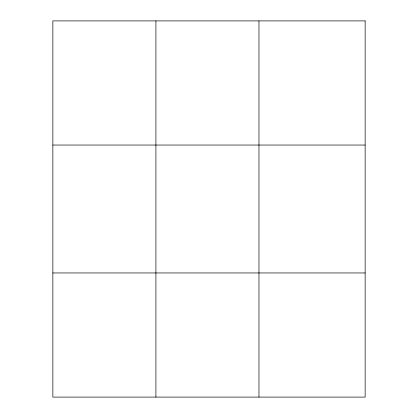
<?xml version="1.0" encoding="UTF-8"?>
<svg xmlns="http://www.w3.org/2000/svg" width="418" height="418" viewBox="0 0 418 418"><rect width="100%" height="100%" fill="white"/><g stroke="black" fill="none" stroke-linecap="round" stroke-linejoin="round"><path stroke-width="0.63" d="M155.914 20.9L155.914 397.1M258.967 20.9L258.967 397.1M52.856 145.046L365.144 145.046M52.856 272.954L365.144 272.954M365.144 20.9L365.144 397.1L52.856 397.1L52.856 20.9L365.144 20.9"/></g></svg>
